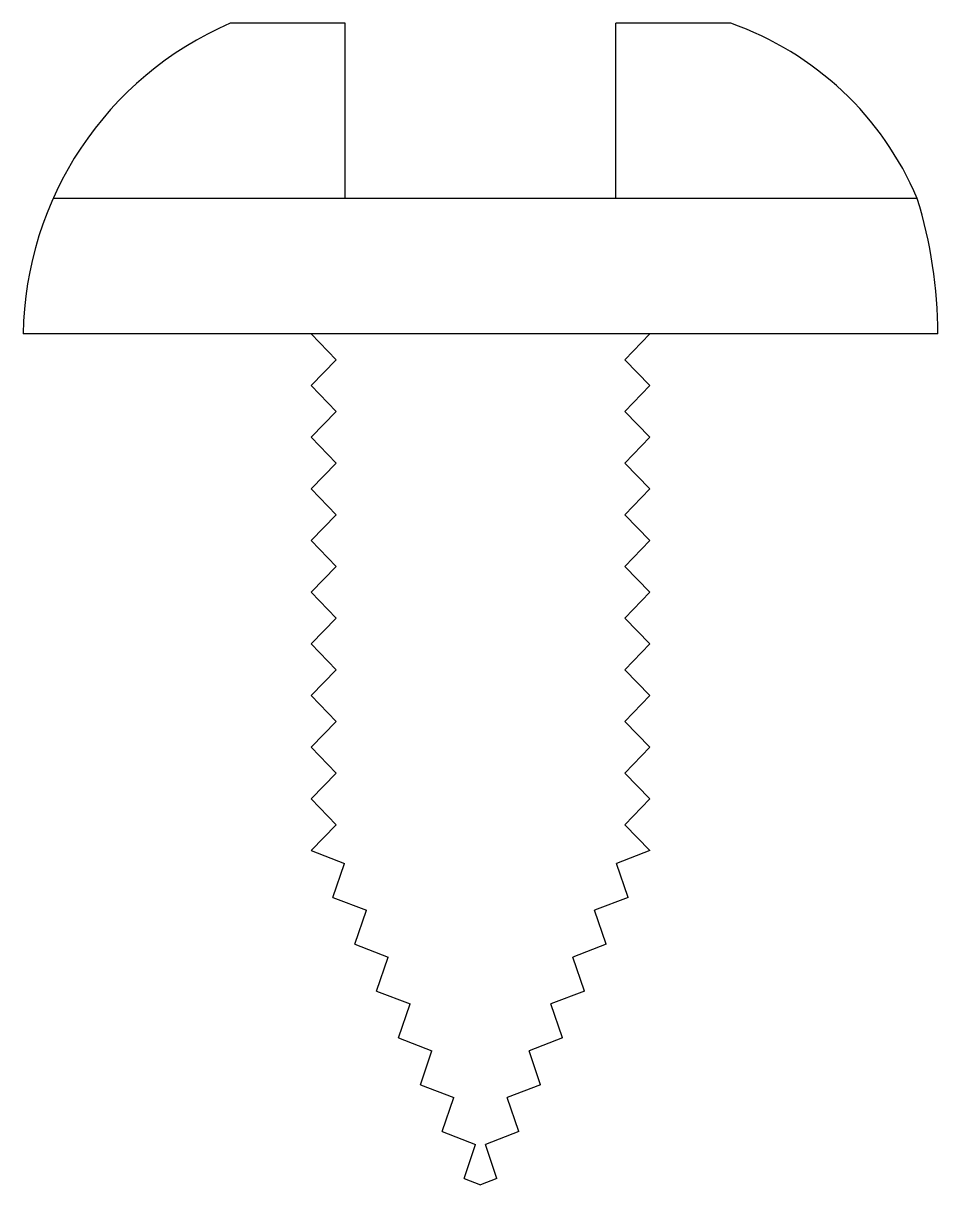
# Model space of a CAD drawing. Header units: millimetres. Extents: x 0 to 13.5, y 0 to 17.1.
import ezdxf

# ---------------------------------------------------------------- set-up
doc = ezdxf.new("R2010")
doc.units = ezdxf.units.MM
doc.layers.add('DIM1', color=11, linetype='Continuous')

# ---------------------------------------------------------------- blocks, each defined once
blk = doc.blocks.new('VC')
at = {"layer": 'DIM1', "color": 8}
for p, q in [((-2, 4.588), (-3.695, 4.588)), ((-2, 2), (-2, 4.588)), ((3.695, 4.588), (2, 4.588)), ((2, 2), (2, 4.588)), ((2, 2), (-6.309, 2)), ((6.447, 2), (2, 2)), ((6.75, 0), (-6.75, 0))]:
    blk.add_line(p, q, dxfattribs=at)
for points in [[(-2.5, 0), (-2.133, -0.381)], [(2.5, 0), (2.133, -0.381)], [(-2.5, -0.763), (-2.133, -0.381)], [(2.5, -0.763), (2.133, -0.381)], [(-2.5, -0.763), (-2.133, -1.144)], [(2.5, -0.763), (2.133, -1.144)], [(-2.5, -1.526), (-2.133, -1.144)], [(2.5, -1.526), (2.133, -1.144)], [(-2.5, -1.526), (-2.133, -1.907)], [(2.5, -1.526), (2.133, -1.907)], [(-2.5, -2.288), (-2.133, -1.907)], [(2.5, -2.288), (2.133, -1.907)], [(-2.5, -2.288), (-2.133, -2.67)], [(2.5, -2.288), (2.133, -2.67)], [(-2.5, -3.051), (-2.133, -2.67)], [(2.5, -3.051), (2.133, -2.67)], [(-2.5, -3.051), (-2.133, -3.432)], [(2.5, -3.051), (2.133, -3.432)], [(-2.5, -3.814), (-2.133, -3.432)], [(2.5, -3.814), (2.133, -3.432)], [(-2.5, -3.814), (-2.133, -4.195)], [(2.5, -3.814), (2.133, -4.195)], [(-2.5, -4.577), (-2.133, -4.195)], [(2.5, -4.577), (2.133, -4.195)], [(-2.5, -4.577), (-2.133, -4.958)], [(2.5, -4.577), (2.133, -4.958)], [(-2.5, -5.339), (-2.133, -4.958)], [(2.5, -5.339), (2.133, -4.958)], [(-2.5, -5.339), (-2.133, -5.721)], [(2.5, -5.339), (2.133, -5.721)], [(-2.5, -6.102), (-2.133, -5.721)], [(2.5, -6.102), (2.133, -5.721)], [(-2.5, -6.102), (-2.133, -6.484)], [(2.5, -6.102), (2.133, -6.484)], [(-2.5, -6.865), (-2.133, -6.484)], [(2.5, -6.865), (2.133, -6.484)], [(-2.5, -6.865), (-2.133, -7.246)], [(2.5, -6.865), (2.133, -7.246)], [(-2.5, -7.628), (-2.133, -7.246)], [(2.5, -7.628), (2.133, -7.246)], [(-2.5, -7.628), (-2.006, -7.818)], [(2.5, -7.628), (2.006, -7.818)], [(-2.178, -8.319), (-2.006, -7.818)], [(2.178, -8.319), (2.006, -7.818)], [(-2.178, -8.319), (-1.684, -8.509)], [(2.178, -8.319), (1.684, -8.509)], [(-1.855, -9.01), (-1.684, -8.509)], [(1.855, -9.01), (1.684, -8.509)], [(-1.855, -9.01), (-1.361, -9.201)], [(1.855, -9.01), (1.361, -9.201)], [(-1.533, -9.702), (-1.361, -9.201)], [(1.533, -9.702), (1.361, -9.201)], [(-1.533, -9.702), (-1.039, -9.892)], [(1.533, -9.702), (1.039, -9.892)], [(-1.211, -10.393), (-1.039, -9.892)], [(1.211, -10.393), (1.039, -9.892)], [(-1.211, -10.393), (-0.717, -10.583)], [(1.211, -10.393), (0.717, -10.583)], [(-0.888, -11.084), (-0.717, -10.583)], [(0.888, -11.084), (0.717, -10.583)], [(-0.888, -11.084), (-0.394, -11.275)], [(0.888, -11.084), (0.394, -11.275)], [(-0.566, -11.776), (-0.394, -11.275)], [(0.566, -11.776), (0.394, -11.275)], [(-0.566, -11.776), (-0.072, -11.966)], [(0.566, -11.776), (0.072, -11.966)], [(-0.243, -12.467), (-0.072, -11.966)], [(0.243, -12.467), (0.072, -11.966)], [(-0.243, -12.467), (0, -12.561)], [(0.243, -12.467), (0, -12.561)]]:
    blk.add_lwpolyline(points, dxfattribs=at)
for centre, radius, start, end in [((-1.672, -0.071), 5.079, 113.4738, 179.1993), ((2.142, 0.179), 4.674, 22.9317, 70.6006), ((0, 0), 6.75, 0, 17.2353)]:
    blk.add_arc(centre, radius, start, end, dxfattribs=at)

msp = doc.modelspace()

# ---------------------------------------------------------------- block references
msp.add_blockref('VC', (6.75, 12.561))

doc.saveas('drawing.dxf')
